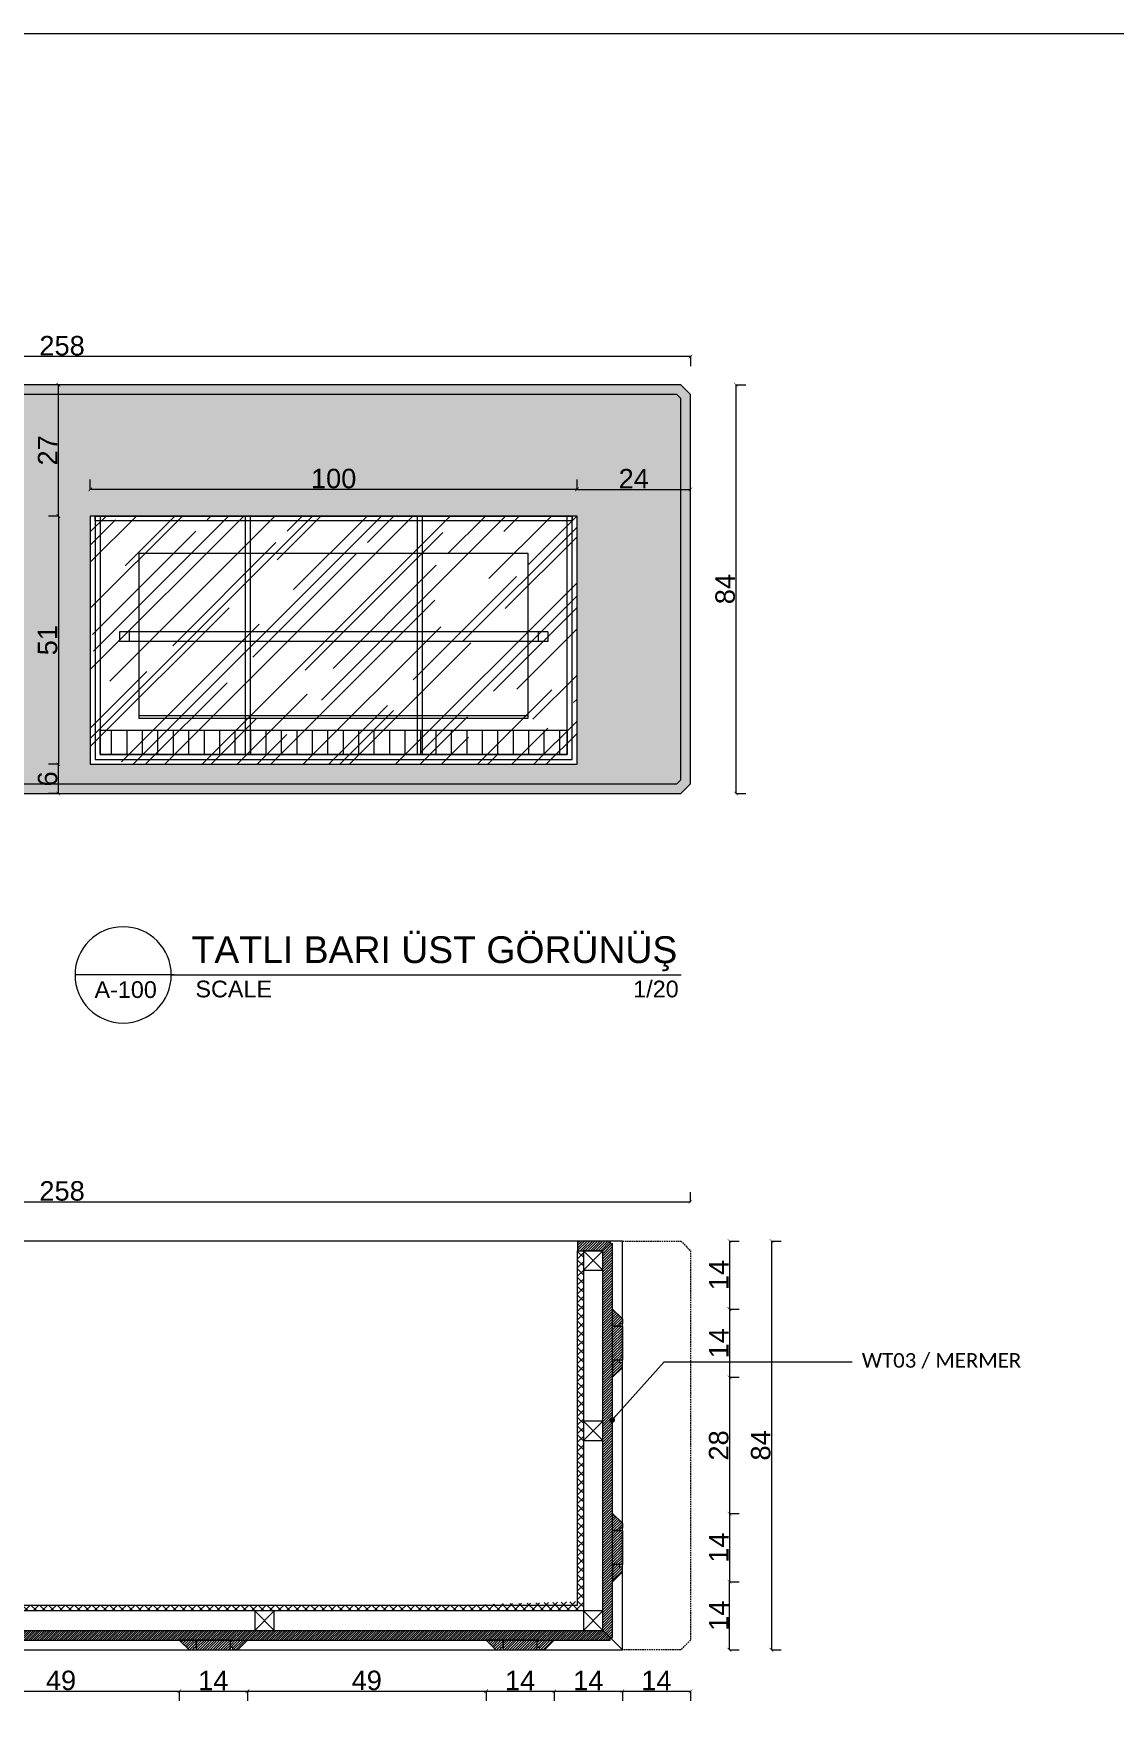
# Model space of a CAD drawing. Header units: millimetres. Extents: x 29001 to 40804, y -8833 to -5892.
# Drawn here: x 40073.8 to 40295.8, y -6258.4 to -5911.9 of the extents above; entities that cross this region are included whole.
import ezdxf
from ezdxf import colors
from ezdxf.entities.mleader import LeaderData, LeaderLine
from ezdxf.enums import TextEntityAlignment as Align
from ezdxf.math import Vec2, Vec3

# ---------------------------------------------------------------- set-up
doc = ezdxf.new("R2010")
doc.units = ezdxf.units.MM
doc.linetypes.add('HIDDEN', pattern=[9.525, 6.35, -3.175])
doc.layers.get('0').update_dxf_attribs({"lineweight": 0})
doc.layers.get('Defpoints').update_dxf_attribs({"lineweight": 0})
for name, color, linetype, lineweight in [('Auto-Gor_3', 8, 'Continuous', 0), ('Auto-Mermer', 190, 'Continuous', 0), ('Auto-Metal', 71, 'Continuous', 0), ('Auto-Tarama', 251, 'Continuous', 0), ('xxx_Auto_Kaplama_Ahşap', 34, 'Continuous', 0), ('xxx_Auto_Kaplama_Ahşap Tarama', 16, 'Continuous', 0), ('xxx_Auto_Kaplama_Aluminyum', 133, 'Continuous', 0), ('xxx_Auto_Kaplama_Cam', 190, 'Continuous', 0), ('xxx_Auto_Kaplama_Cam Tarama', 192, 'Continuous', 0), ('xxx_Auto_Kaplama_Mermer', 23, 'Continuous', 0), ('xxx_Auto_Kaplama_Mermer Tarama', 45, 'Continuous', 0), ('xxx_Auto_Kaplama_Mermer Tarama @ 1', 45, 'Continuous', 0), ('xxx_Auto_Olcu_Ic', 33, 'Continuous', 0), ('xxx_Auto_Tefris_Silik', 252, 'Continuous', 0), ('xxx_Auto_Yardimci_Isaret Genel', 51, 'Continuous', 0), ('xxx_Auto_Yardimci_Metraj', 81, 'Continuous', 0), ('xxx_Auto_Yardimci_Yazi', 7, 'Continuous', 0)]:
    doc.layers.add(name, color=color, linetype=linetype, lineweight=lineweight)
doc.styles.add('Arial', font='arial.ttf')
doc.styles.add('AUTOBAN', font='')
doc.styles.add('narrow', font='ARIALN.TTF', dxfattribs={"height": 4})
doc.styles.get("Standard").update_dxf_attribs({"font": 'arial.ttf'})
doc.styles.get('AUTOBAN').set_extended_font_data('Helvetica Normal Tr')
doc.dimstyles.new('AUTO_DIM_1-20', dxfattribs={"dimtxt": 4, "dimasz": 0.75, "dimexe": 2, "dimexo": 10, "dimgap": 0.2, "dimtad": 1, "dimdec": 0, "dimrnd": 0.5, "dimdsep": 46, "dimtxsty": 'AUTOBAN', "dimblk": 'ARCHTICK', "dimcen": 2, "dimclrd": 256, "dimclre": 256, "dimclrt": 256, "dimadec": 0, "dimazin": 0, "dimtfac": 1, "dimtdec": 0, "dimtix": 1, "dimtofl": 0, "dimtmove": 1, "dimatfit": 3, "dimfxl": 1, "dimtolj": 1, "dimtzin": 0, "dimlwd": -1, "dimlwe": -1, "dimarcsym": 0})
pattern_1 = [(45, (-31139.9717, -32319.23836), (-0.265165043, 0.265165043), [])]
pattern_2 = [(45, (-71482.30496, -26330.50476), (-0.265165043, 0.265165043), [])]

# ---------------------------------------------------------------- blocks, each defined once
blk = doc.blocks.new('a2-20 antet')
at = {"layer": 'xxx_Auto_Yardimci_Metraj', "color": 1}
blk.add_lwpolyline([(-85069.27, -13212.01), (-86257.27, -13212.01), (-86257.27, -14052.09), (-85069.27, -14052.09)], close=True, dxfattribs=at)
at = {"layer": 'xxx_Auto_Yardimci_Yazi', "linetype": 'ByBlock', "style": 'Arial'}
for tag, p in [('PROJEADI', (-85173.91, -13280.49)), ('REVNO1', (-85169.44, -13804.54)), ('REV-T1', (-85099.41, -13804.54)), ('REVNO2', (-85169.44, -13813.1)), ('REV-T2', (-85099.41, -13813.1)), ('REVNO3', (-85169.44, -13821.65)), ('REV-T3', (-85099.41, -13821.65)), ('REVNO4', (-85169.44, -13830.21)), ('REV-T4', (-85099.41, -13830.21)), ('ÇİZİMADI', (-85173.63, -13851.47)), ('SIZE', (-85086.21, -13861.81)), ('ÖLÇEK', (-85132.48, -13869.95)), ('ÇİZEN', (-85132.49, -13878.42)), ('KONTROL', (-85132.17, -13886.98)), ('TARİH', (-85132.17, -13895.53)), ('PROJENO', (-85132.17, -13904.09)), ('PRJNO', (-85140.88, -13918.85)), ('DC', (-85114.62, -13918.85)), ('SSN', (-85096.92, -13918.85))]:
    blk.add_attdef(tag, p, '', height=3.93, dxfattribs=at)
blk = doc.blocks.new('_ArchTick')
at = {"color": 0, "linetype": 'ByBlock', "const_width": 0.15}
blk.add_lwpolyline([(-0.5, -0.5), (0.5, 0.5)], dxfattribs=at)
blk = doc.blocks.new('*D322')
at = {"layer": 'Defpoints', "color": 0, "transparency": 16777216}
for p in [(40085.42, -6005.52), (40085.42, -6011.01, 0), (40185.42, -6011.01, 0)]:
    blk.add_point(p, dxfattribs=at)
at = {"layer": 'xxx_Auto_Olcu_Ic', "transparency": 16777216}
for p, q in [((40085.42, -6005.52), (40085.42, -6003.52)), ((40185.42, -6005.52), (40085.42, -6005.52)), ((40185.42, -6005.52), (40185.42, -6003.52))]:
    blk.add_line(p, q, dxfattribs=at)
at = {"layer": 'xxx_Auto_Olcu_Ic', "transparency": 16777216, "xscale": 0.75, "yscale": 0.75, "zscale": 0.75, "rotation": 180}
blk.add_blockref('_ArchTick', (40085.42, -6005.52), dxfattribs=at)
at = {"layer": 'xxx_Auto_Olcu_Ic', "transparency": 16777216, "xscale": 0.75, "yscale": 0.75, "zscale": 0.75}
blk.add_blockref('_ArchTick', (40185.42, -6005.52), dxfattribs=at)
at = {"layer": 'xxx_Auto_Olcu_Ic', "transparency": 16777216, "insert": (40135.42, -6003.32), "char_height": 4, "attachment_point": 5, "style": 'AUTOBAN'}
blk.add_mtext('\\A1;100', dxfattribs=at)
blk = doc.blocks.new('*D323')
at = {"layer": 'Defpoints', "color": 0, "transparency": 16777216}
for p in [(40085.42, -6011.01, 0), (40078.86, -6062.01), (40085.42, -6062.01, 0)]:
    blk.add_point(p, dxfattribs=at)
at = {"layer": 'xxx_Auto_Olcu_Ic', "transparency": 16777216}
for p, q in [((40078.86, -6011.01), (40076.86, -6011.01)), ((40078.86, -6011.01), (40078.86, -6062.01)), ((40078.86, -6062.01), (40076.86, -6062.01))]:
    blk.add_line(p, q, dxfattribs=at)
at = {"layer": 'xxx_Auto_Olcu_Ic', "transparency": 16777216, "xscale": 0.75, "yscale": 0.75, "zscale": 0.75}
for p, rotation in [((40078.86, -6011.01), 90), ((40078.86, -6062.01), 270)]:
    blk.add_blockref('_ArchTick', p, dxfattribs=dict(at, rotation=rotation))
at = {"layer": 'xxx_Auto_Olcu_Ic', "transparency": 16777216, "insert": (40076.66, -6036.51), "char_height": 4, "attachment_point": 5, "rotation": 90, "style": 'AUTOBAN'}
blk.add_mtext('\\A1;51', dxfattribs=at)
blk = doc.blocks.new('*D324')
at = {"layer": 'Defpoints', "color": 0, "transparency": 16777216}
for p in [(40185.42, -6005.52), (40208.74, -6005.52, 0), (40208.74, -6005.52)]:
    blk.add_point(p, dxfattribs=at)
at = {"layer": 'xxx_Auto_Olcu_Ic', "transparency": 16777216}
for p, q in [((40185.42, -6005.52), (40185.42, -6003.52)), ((40185.42, -6005.52), (40208.74, -6005.52)), ((40208.74, -6005.52), (40208.74, -6003.52))]:
    blk.add_line(p, q, dxfattribs=at)
at = {"layer": 'xxx_Auto_Olcu_Ic', "transparency": 16777216, "xscale": 0.75, "yscale": 0.75, "zscale": 0.75, "rotation": 180}
blk.add_blockref('_ArchTick', (40185.42, -6005.52), dxfattribs=at)
at = {"layer": 'xxx_Auto_Olcu_Ic', "transparency": 16777216, "xscale": 0.75, "yscale": 0.75, "zscale": 0.75}
blk.add_blockref('_ArchTick', (40208.74, -6005.52), dxfattribs=at)
at = {"layer": 'xxx_Auto_Olcu_Ic', "transparency": 16777216, "insert": (40197.08, -6003.32), "char_height": 4, "attachment_point": 5, "style": 'AUTOBAN'}
blk.add_mtext('\\A1;24', dxfattribs=at)
blk = doc.blocks.new('*D325')
at = {"layer": 'Defpoints', "color": 0, "transparency": 16777216}
for p in [(40207.24, -5984.01, 0), (40207.24, -6068.01, 0), (40218.08, -6068.01)]:
    blk.add_point(p, dxfattribs=at)
at = {"layer": 'xxx_Auto_Olcu_Ic', "transparency": 16777216}
for p, q in [((40218.08, -5984.01), (40220.08, -5984.01)), ((40218.08, -5984.01), (40218.08, -6068.01)), ((40218.08, -6068.01), (40220.08, -6068.01))]:
    blk.add_line(p, q, dxfattribs=at)
at = {"layer": 'xxx_Auto_Olcu_Ic', "transparency": 16777216, "xscale": 0.75, "yscale": 0.75, "zscale": 0.75}
for p, rotation in [((40218.08, -5984.01), 90), ((40218.08, -6068.01), 270)]:
    blk.add_blockref('_ArchTick', p, dxfattribs=dict(at, rotation=rotation))
at = {"layer": 'xxx_Auto_Olcu_Ic', "transparency": 16777216, "insert": (40215.88, -6026.01), "char_height": 4, "attachment_point": 5, "rotation": 90, "style": 'AUTOBAN'}
blk.add_mtext('\\A1;84', dxfattribs=at)
blk = doc.blocks.new('*D326')
at = {"layer": 'Defpoints', "color": 0, "transparency": 16777216}
for p in [(39950.5, -5978.22), (40208.74, -5978.08, 0), (39950.5, -5990.7, 0)]:
    blk.add_point(p, dxfattribs=at)
at = {"layer": 'xxx_Auto_Olcu_Ic', "transparency": 16777216}
for p, q in [((39950.5, -5978.22), (39950.5, -5976.22)), ((40208.74, -5978.22), (39950.5, -5978.22)), ((40208.74, -5978.22), (40208.74, -5980.22))]:
    blk.add_line(p, q, dxfattribs=at)
at = {"layer": 'xxx_Auto_Olcu_Ic', "transparency": 16777216, "xscale": 0.75, "yscale": 0.75, "zscale": 0.75, "rotation": 180}
blk.add_blockref('_ArchTick', (39950.5, -5978.22), dxfattribs=at)
at = {"layer": 'xxx_Auto_Olcu_Ic', "transparency": 16777216, "xscale": 0.75, "yscale": 0.75, "zscale": 0.75}
blk.add_blockref('_ArchTick', (40208.74, -5978.22), dxfattribs=at)
at = {"layer": 'xxx_Auto_Olcu_Ic', "transparency": 16777216, "insert": (40079.62, -5976.02), "char_height": 4, "attachment_point": 5, "style": 'AUTOBAN'}
blk.add_mtext('\\A1;258', dxfattribs=at)
blk = doc.blocks.new('*D327')
at = {"layer": 'Defpoints', "color": 0, "transparency": 16777216}
for p in [(40078.86, -6062.01), (40087.18, -6062.01, 0), (40087.18, -6068.01, 0)]:
    blk.add_point(p, dxfattribs=at)
at = {"layer": 'xxx_Auto_Olcu_Ic', "transparency": 16777216}
for p, q in [((40078.86, -6062.01), (40076.86, -6062.01)), ((40078.86, -6068.01), (40078.86, -6062.01)), ((40078.86, -6068.01), (40076.86, -6068.01))]:
    blk.add_line(p, q, dxfattribs=at)
at = {"layer": 'xxx_Auto_Olcu_Ic', "transparency": 16777216, "xscale": 0.75, "yscale": 0.75, "zscale": 0.75}
for p, rotation in [((40078.86, -6062.01), 90), ((40078.86, -6068.01), 270)]:
    blk.add_blockref('_ArchTick', p, dxfattribs=dict(at, rotation=rotation))
at = {"layer": 'xxx_Auto_Olcu_Ic', "transparency": 16777216, "insert": (40076.66, -6065.01), "char_height": 4, "attachment_point": 5, "rotation": 90, "style": 'AUTOBAN'}
blk.add_mtext('\\A1;6', dxfattribs=at)
blk = doc.blocks.new('*D328')
at = {"layer": 'Defpoints', "color": 0, "transparency": 16777216}
for p in [(40078.86, -5984.01), (40087.18, -5984.01, 0), (40087.18, -6011.01, 0)]:
    blk.add_point(p, dxfattribs=at)
at = {"layer": 'xxx_Auto_Olcu_Ic', "transparency": 16777216}
for p, q in [((40078.86, -5984.01), (40076.86, -5984.01)), ((40078.86, -6011.01), (40078.86, -5984.01)), ((40078.86, -6011.01), (40076.86, -6011.01))]:
    blk.add_line(p, q, dxfattribs=at)
at = {"layer": 'xxx_Auto_Olcu_Ic', "transparency": 16777216, "xscale": 0.75, "yscale": 0.75, "zscale": 0.75}
for p, rotation in [((40078.86, -5984.01), 90), ((40078.86, -6011.01), 270)]:
    blk.add_blockref('_ArchTick', p, dxfattribs=dict(at, rotation=rotation))
at = {"layer": 'xxx_Auto_Olcu_Ic', "transparency": 16777216, "insert": (40076.66, -5997.51), "char_height": 4, "attachment_point": 5, "rotation": 90, "style": 'AUTOBAN'}
blk.add_mtext('\\A1;27', dxfattribs=at)
blk = doc.blocks.new('TITLE')
for p, q in [((7.65, 0), (-7.2, 0)), ((7.2, 0), (83.43, 0))]:
    blk.add_line(p, q)
for start, end in [(0, 180), (180, 0)]:
    blk.add_arc((0, 0), 7.2, start, end)
blk.add_text('SCALE', height=2.5).set_placement((10.81, -3.35))
blk.add_attdef('%%UTITLE', (10.23, 1.78), '', height=4)
blk.add_attdef('SHEET', text='', height=2.5).set_placement((3.8, 2.58), align=Align.MIDDLE_CENTER)
blk.add_attdef('R-XXX', text='', height=2.5).set_placement((0.38, -3.45), align=Align.CENTER)
blk.add_attdef('SCALE', text='', height=2.5).set_placement((83.07, -3.35), align=Align.RIGHT)
blk = doc.blocks.new('5x5')
at = {"layer": 'xxx_Auto_Kaplama_Aluminyum'}
for p, q in [((5, 5), (0, 0)), ((5, 0), (0, 5))]:
    blk.add_line(p, q, dxfattribs=at)
blk.add_lwpolyline([(5, 0), (0, 0), (0, 5), (5, 5)], close=True, dxfattribs=at)
blk = doc.blocks.new('MERMER')
at = {"layer": 'xxx_Auto_Kaplama_Mermer Tarama'}
h = blk.add_hatch(dxfattribs=at)
h.set_pattern_fill('ANSI31', color=256, scale=3)
h.set_pattern_definition(pattern_2)
h.paths.add_polyline_path([(2, -3.5), (1.5, -3.5), (1.5, -3), (2, -3), (2, -2), (0, 0), (0, -10.5), (2, -10.5)])
h = blk.add_hatch(dxfattribs=at)
h.set_pattern_fill('ANSI31', color=256, scale=3)
h.set_pattern_definition(pattern_2)
h.paths.add_polyline_path([(2, -3.5), (0, -5.5), (0, -10.5), (2, -10.5)])
h = blk.add_hatch(dxfattribs=at)
h.set_pattern_fill('ANSI31', color=256, scale=3)
h.set_pattern_definition(pattern_2)
h.paths.add_polyline_path([(2, -11), (1.5, -11), (1.5, -10.5), (0, -10.5), (0, -14), (2, -12)])
at = {"layer": 'Auto-Mermer'}
blk.add_line((0, -5.5, 0), (0, -5.5, 0), dxfattribs=at)
at = {"layer": 'xxx_Auto_Kaplama_Mermer'}
for points in [[(1.5, -3.5), (0, -3.5), (0, 0), (2, -2), (2, -3), (1.5, -3)], [(0, -3.5), (2, -3.5), (2, -10.5), (0, -10.5)], [(1.5, -10.5), (0, -10.5), (0, -14), (2, -12), (2, -11), (1.5, -11)]]:
    blk.add_lwpolyline(points, close=True, dxfattribs=at)
blk = doc.blocks.new('*D329')
at = {"layer": 'Defpoints', "color": 0, "transparency": 16777216}
for p in [(40208.74, -6151.9), (39950.5, -6182.06, 0), (40208.74, -6182.06, 0)]:
    blk.add_point(p, dxfattribs=at)
at = {"layer": 'xxx_Auto_Olcu_Ic', "transparency": 16777216}
for p, q in [((39950.5, -6151.9), (39950.5, -6149.9)), ((40208.74, -6151.9), (40208.74, -6149.9)), ((39950.5, -6151.9), (40208.74, -6151.9))]:
    blk.add_line(p, q, dxfattribs=at)
at = {"layer": 'xxx_Auto_Olcu_Ic', "transparency": 16777216, "xscale": 0.75, "yscale": 0.75, "zscale": 0.75, "rotation": 180}
blk.add_blockref('_ArchTick', (39950.5, -6151.9), dxfattribs=at)
at = {"layer": 'xxx_Auto_Olcu_Ic', "transparency": 16777216, "xscale": 0.75, "yscale": 0.75, "zscale": 0.75}
blk.add_blockref('_ArchTick', (40208.74, -6151.9), dxfattribs=at)
at = {"layer": 'xxx_Auto_Olcu_Ic', "transparency": 16777216, "insert": (40079.62, -6149.7), "char_height": 4, "attachment_point": 5, "style": 'AUTOBAN'}
blk.add_mtext('\\A1;258', dxfattribs=at)
blk = doc.blocks.new('*D340')
at = {"layer": 'Defpoints', "color": 0, "transparency": 16777216}
for p in [(40055.1, -6241.97), (40103.7, -6241.97), (40103.7, -6252.48)]:
    blk.add_point(p, dxfattribs=at)
at = {"layer": 'xxx_Auto_Olcu_Ic', "transparency": 16777216}
for p, q in [((40055.1, -6252.48), (40055.1, -6254.48)), ((40055.1, -6252.48), (40103.7, -6252.48)), ((40103.7, -6252.48), (40103.7, -6254.48))]:
    blk.add_line(p, q, dxfattribs=at)
at = {"layer": 'xxx_Auto_Olcu_Ic', "transparency": 16777216, "xscale": 0.75, "yscale": 0.75, "zscale": 0.75, "rotation": 180}
blk.add_blockref('_ArchTick', (40055.1, -6252.48), dxfattribs=at)
at = {"layer": 'xxx_Auto_Olcu_Ic', "transparency": 16777216, "xscale": 0.75, "yscale": 0.75, "zscale": 0.75}
blk.add_blockref('_ArchTick', (40103.7, -6252.48), dxfattribs=at)
at = {"layer": 'xxx_Auto_Olcu_Ic', "transparency": 16777216, "insert": (40079.4, -6250.28), "char_height": 4, "attachment_point": 5, "style": 'AUTOBAN'}
blk.add_mtext('\\A1;49', dxfattribs=at)
blk = doc.blocks.new('*D341')
at = {"layer": 'Defpoints', "color": 0, "transparency": 16777216}
for p in [(40103.7, -6237.97), (40117.7, -6239.97), (40117.7, -6252.48)]:
    blk.add_point(p, dxfattribs=at)
at = {"layer": 'xxx_Auto_Olcu_Ic', "transparency": 16777216}
for p, q in [((40103.7, -6252.48), (40103.7, -6254.48)), ((40103.7, -6252.48), (40117.7, -6252.48)), ((40117.7, -6252.48), (40117.7, -6254.48))]:
    blk.add_line(p, q, dxfattribs=at)
at = {"layer": 'xxx_Auto_Olcu_Ic', "transparency": 16777216, "xscale": 0.75, "yscale": 0.75, "zscale": 0.75, "rotation": 180}
blk.add_blockref('_ArchTick', (40103.7, -6252.48), dxfattribs=at)
at = {"layer": 'xxx_Auto_Olcu_Ic', "transparency": 16777216, "xscale": 0.75, "yscale": 0.75, "zscale": 0.75}
blk.add_blockref('_ArchTick', (40117.7, -6252.48), dxfattribs=at)
at = {"layer": 'xxx_Auto_Olcu_Ic', "transparency": 16777216, "insert": (40110.7, -6250.28), "char_height": 4, "attachment_point": 5, "style": 'AUTOBAN'}
blk.add_mtext('\\A1;14', dxfattribs=at)
blk = doc.blocks.new('*D342')
at = {"layer": 'Defpoints', "color": 0, "transparency": 16777216}
for p in [(40166.74, -6239.97), (40117.7, -6241.97), (40166.74, -6252.48)]:
    blk.add_point(p, dxfattribs=at)
at = {"layer": 'xxx_Auto_Olcu_Ic', "transparency": 16777216}
for p, q in [((40117.7, -6252.48), (40117.7, -6254.48)), ((40117.7, -6252.48), (40166.74, -6252.48)), ((40166.74, -6252.48), (40166.74, -6254.48))]:
    blk.add_line(p, q, dxfattribs=at)
at = {"layer": 'xxx_Auto_Olcu_Ic', "transparency": 16777216, "xscale": 0.75, "yscale": 0.75, "zscale": 0.75, "rotation": 180}
blk.add_blockref('_ArchTick', (40117.7, -6252.48), dxfattribs=at)
at = {"layer": 'xxx_Auto_Olcu_Ic', "transparency": 16777216, "xscale": 0.75, "yscale": 0.75, "zscale": 0.75}
blk.add_blockref('_ArchTick', (40166.74, -6252.48), dxfattribs=at)
at = {"layer": 'xxx_Auto_Olcu_Ic', "transparency": 16777216, "insert": (40142.22, -6250.28), "char_height": 4, "attachment_point": 5, "style": 'AUTOBAN'}
blk.add_mtext('\\A1;49', dxfattribs=at)
blk = doc.blocks.new('*D343')
at = {"layer": 'Defpoints', "color": 0, "transparency": 16777216}
for p in [(40166.74, -6237.97), (40180.74, -6239.97), (40180.74, -6252.48)]:
    blk.add_point(p, dxfattribs=at)
at = {"layer": 'xxx_Auto_Olcu_Ic', "transparency": 16777216}
for p, q in [((40166.74, -6252.48), (40166.74, -6254.48)), ((40166.74, -6252.48), (40180.74, -6252.48)), ((40180.74, -6252.48), (40180.74, -6254.48))]:
    blk.add_line(p, q, dxfattribs=at)
at = {"layer": 'xxx_Auto_Olcu_Ic', "transparency": 16777216, "xscale": 0.75, "yscale": 0.75, "zscale": 0.75, "rotation": 180}
blk.add_blockref('_ArchTick', (40166.74, -6252.48), dxfattribs=at)
at = {"layer": 'xxx_Auto_Olcu_Ic', "transparency": 16777216, "xscale": 0.75, "yscale": 0.75, "zscale": 0.75}
blk.add_blockref('_ArchTick', (40180.74, -6252.48), dxfattribs=at)
at = {"layer": 'xxx_Auto_Olcu_Ic', "transparency": 16777216, "insert": (40173.74, -6250.28), "char_height": 4, "attachment_point": 5, "style": 'AUTOBAN'}
blk.add_mtext('\\A1;14', dxfattribs=at)
blk = doc.blocks.new('*D344')
at = {"layer": 'Defpoints', "color": 0, "transparency": 16777216}
for p in [(40180.74, -6239.97), (40194.74, -6239.97, 0), (40194.74, -6252.48)]:
    blk.add_point(p, dxfattribs=at)
at = {"layer": 'xxx_Auto_Olcu_Ic', "transparency": 16777216}
for p, q in [((40180.74, -6252.48), (40180.74, -6254.48)), ((40180.74, -6252.48), (40194.74, -6252.48)), ((40194.74, -6252.48), (40194.74, -6254.48))]:
    blk.add_line(p, q, dxfattribs=at)
at = {"layer": 'xxx_Auto_Olcu_Ic', "transparency": 16777216, "xscale": 0.75, "yscale": 0.75, "zscale": 0.75, "rotation": 180}
blk.add_blockref('_ArchTick', (40180.74, -6252.48), dxfattribs=at)
at = {"layer": 'xxx_Auto_Olcu_Ic', "transparency": 16777216, "xscale": 0.75, "yscale": 0.75, "zscale": 0.75}
blk.add_blockref('_ArchTick', (40194.74, -6252.48), dxfattribs=at)
at = {"layer": 'xxx_Auto_Olcu_Ic', "transparency": 16777216, "insert": (40187.74, -6250.28), "char_height": 4, "attachment_point": 5, "style": 'AUTOBAN'}
blk.add_mtext('\\A1;14', dxfattribs=at)
blk = doc.blocks.new('*D345')
at = {"layer": 'Defpoints', "color": 0, "transparency": 16777216}
for p in [(40194.74, -6243.97, 0), (40208.74, -6241.97, 0), (40208.74, -6252.48)]:
    blk.add_point(p, dxfattribs=at)
at = {"layer": 'xxx_Auto_Olcu_Ic', "transparency": 16777216}
for p, q in [((40194.74, -6252.48), (40194.74, -6254.48)), ((40194.74, -6252.48), (40208.74, -6252.48)), ((40208.74, -6252.48), (40208.74, -6254.48))]:
    blk.add_line(p, q, dxfattribs=at)
at = {"layer": 'xxx_Auto_Olcu_Ic', "transparency": 16777216, "xscale": 0.75, "yscale": 0.75, "zscale": 0.75, "rotation": 180}
blk.add_blockref('_ArchTick', (40194.74, -6252.48), dxfattribs=at)
at = {"layer": 'xxx_Auto_Olcu_Ic', "transparency": 16777216, "xscale": 0.75, "yscale": 0.75, "zscale": 0.75}
blk.add_blockref('_ArchTick', (40208.74, -6252.48), dxfattribs=at)
at = {"layer": 'xxx_Auto_Olcu_Ic', "transparency": 16777216, "insert": (40201.74, -6250.28), "char_height": 4, "attachment_point": 5, "style": 'AUTOBAN'}
blk.add_mtext('\\A1;14', dxfattribs=at)
blk = doc.blocks.new('*D346')
at = {"layer": 'Defpoints', "color": 0, "transparency": 16777216}
for p in [(40202.21, -6159.97, 0), (40192.74, -6173.97), (40216.75, -6173.97)]:
    blk.add_point(p, dxfattribs=at)
at = {"layer": 'xxx_Auto_Olcu_Ic', "transparency": 16777216}
for p, q in [((40216.75, -6159.97), (40218.75, -6159.97)), ((40216.75, -6159.97), (40216.75, -6173.97)), ((40216.75, -6173.97), (40218.75, -6173.97))]:
    blk.add_line(p, q, dxfattribs=at)
at = {"layer": 'xxx_Auto_Olcu_Ic', "transparency": 16777216, "xscale": 0.75, "yscale": 0.75, "zscale": 0.75}
for p, rotation in [((40216.75, -6159.97), 90), ((40216.75, -6173.97), 270)]:
    blk.add_blockref('_ArchTick', p, dxfattribs=dict(at, rotation=rotation))
at = {"layer": 'xxx_Auto_Olcu_Ic', "transparency": 16777216, "insert": (40214.55, -6166.97), "char_height": 4, "attachment_point": 5, "rotation": 90, "style": 'AUTOBAN'}
blk.add_mtext('\\A1;14', dxfattribs=at)
blk = doc.blocks.new('*D347')
at = {"layer": 'Defpoints', "color": 0, "transparency": 16777216}
for p in [(40192.74, -6173.97), (40192.74, -6187.97), (40216.75, -6187.97)]:
    blk.add_point(p, dxfattribs=at)
at = {"layer": 'xxx_Auto_Olcu_Ic', "transparency": 16777216}
for p, q in [((40216.75, -6173.97), (40218.75, -6173.97)), ((40216.75, -6173.97), (40216.75, -6187.97)), ((40216.75, -6187.97), (40218.75, -6187.97))]:
    blk.add_line(p, q, dxfattribs=at)
at = {"layer": 'xxx_Auto_Olcu_Ic', "transparency": 16777216, "xscale": 0.75, "yscale": 0.75, "zscale": 0.75}
for p, rotation in [((40216.75, -6173.97), 90), ((40216.75, -6187.97), 270)]:
    blk.add_blockref('_ArchTick', p, dxfattribs=dict(at, rotation=rotation))
at = {"layer": 'xxx_Auto_Olcu_Ic', "transparency": 16777216, "insert": (40214.55, -6180.97), "char_height": 4, "attachment_point": 5, "rotation": 90, "style": 'AUTOBAN'}
blk.add_mtext('\\A1;14', dxfattribs=at)
blk = doc.blocks.new('*D348')
at = {"layer": 'Defpoints', "color": 0, "transparency": 16777216}
for p in [(40192.74, -6187.97), (40192.74, -6215.97, 0), (40216.75, -6215.97)]:
    blk.add_point(p, dxfattribs=at)
at = {"layer": 'xxx_Auto_Olcu_Ic', "transparency": 16777216}
for p, q in [((40216.75, -6187.97), (40218.75, -6187.97)), ((40216.75, -6187.97), (40216.75, -6215.97)), ((40216.75, -6215.97), (40218.75, -6215.97))]:
    blk.add_line(p, q, dxfattribs=at)
at = {"layer": 'xxx_Auto_Olcu_Ic', "transparency": 16777216, "xscale": 0.75, "yscale": 0.75, "zscale": 0.75}
for p, rotation in [((40216.75, -6187.97), 90), ((40216.75, -6215.97), 270)]:
    blk.add_blockref('_ArchTick', p, dxfattribs=dict(at, rotation=rotation))
at = {"layer": 'xxx_Auto_Olcu_Ic', "transparency": 16777216, "insert": (40214.55, -6201.97), "char_height": 4, "attachment_point": 5, "rotation": 90, "style": 'AUTOBAN'}
blk.add_mtext('\\A1;28', dxfattribs=at)
blk = doc.blocks.new('*D349')
at = {"layer": 'Defpoints', "color": 0, "transparency": 16777216}
for p in [(40192.74, -6215.97, 0), (40192.74, -6229.97, 0), (40216.75, -6229.97)]:
    blk.add_point(p, dxfattribs=at)
at = {"layer": 'xxx_Auto_Olcu_Ic', "transparency": 16777216}
for p, q in [((40216.75, -6215.97), (40218.75, -6215.97)), ((40216.75, -6215.97), (40216.75, -6229.97)), ((40216.75, -6229.97), (40218.75, -6229.97))]:
    blk.add_line(p, q, dxfattribs=at)
at = {"layer": 'xxx_Auto_Olcu_Ic', "transparency": 16777216, "xscale": 0.75, "yscale": 0.75, "zscale": 0.75}
for p, rotation in [((40216.75, -6215.97), 90), ((40216.75, -6229.97), 270)]:
    blk.add_blockref('_ArchTick', p, dxfattribs=dict(at, rotation=rotation))
at = {"layer": 'xxx_Auto_Olcu_Ic', "transparency": 16777216, "insert": (40214.55, -6222.97), "char_height": 4, "attachment_point": 5, "rotation": 90, "style": 'AUTOBAN'}
blk.add_mtext('\\A1;14', dxfattribs=at)
blk = doc.blocks.new('*D350')
at = {"layer": 'Defpoints', "color": 0, "transparency": 16777216}
for p in [(40194.74, -6229.97), (40216.75, -6229.97), (40194.74, -6243.97, 0)]:
    blk.add_point(p, dxfattribs=at)
at = {"layer": 'xxx_Auto_Olcu_Ic', "transparency": 16777216}
for p, q in [((40216.75, -6229.97), (40218.75, -6229.97)), ((40216.75, -6243.97), (40216.75, -6229.97)), ((40216.75, -6243.97), (40218.75, -6243.97))]:
    blk.add_line(p, q, dxfattribs=at)
at = {"layer": 'xxx_Auto_Olcu_Ic', "transparency": 16777216, "xscale": 0.75, "yscale": 0.75, "zscale": 0.75}
for p, rotation in [((40216.75, -6229.97), 90), ((40216.75, -6243.97), 270)]:
    blk.add_blockref('_ArchTick', p, dxfattribs=dict(at, rotation=rotation))
at = {"layer": 'xxx_Auto_Olcu_Ic', "transparency": 16777216, "insert": (40214.55, -6236.97), "char_height": 4, "attachment_point": 5, "rotation": 90, "style": 'AUTOBAN'}
blk.add_mtext('\\A1;14', dxfattribs=at)
blk = doc.blocks.new('*D351')
at = {"layer": 'Defpoints', "color": 0, "transparency": 16777216}
for p in [(40195.41, -6159.97, 0), (40195.41, -6243.97, 0), (40225.38, -6243.97)]:
    blk.add_point(p, dxfattribs=at)
at = {"layer": 'xxx_Auto_Olcu_Ic', "transparency": 16777216}
for p, q in [((40225.38, -6159.97), (40227.38, -6159.97)), ((40225.38, -6159.97), (40225.38, -6243.97)), ((40225.38, -6243.97), (40227.38, -6243.97))]:
    blk.add_line(p, q, dxfattribs=at)
at = {"layer": 'xxx_Auto_Olcu_Ic', "transparency": 16777216, "xscale": 0.75, "yscale": 0.75, "zscale": 0.75}
for p, rotation in [((40225.38, -6159.97), 90), ((40225.38, -6243.97), 270)]:
    blk.add_blockref('_ArchTick', p, dxfattribs=dict(at, rotation=rotation))
at = {"layer": 'xxx_Auto_Olcu_Ic', "transparency": 16777216, "insert": (40223.18, -6201.97), "char_height": 4, "attachment_point": 5, "rotation": 90, "style": 'AUTOBAN'}
blk.add_mtext('\\A1;84', dxfattribs=at)
blk = doc.blocks.new('_Dot')
at = {"color": 0, "linetype": 'ByBlock', "lineweight": -2}
blk.add_line((-0.5, 0), (-1, 0), dxfattribs=at)
at = {"color": 0, "linetype": 'ByBlock', "const_width": 0.5}
blk.add_lwpolyline([(-0.25, 0, 1), (0.25, 0, 1)], format="xyb", close=True, dxfattribs=at)

msp = doc.modelspace()

# ---------------------------------------------------------------- hatches: boundary and pattern name
at = {"layer": 'xxx_Auto_Kaplama_Ahşap Tarama', "linetype": 'Continuous'}
h = msp.add_hatch(dxfattribs=at)
h.set_pattern_fill('ANSI37', color=256, scale=0.4, angle=-90)
h.set_pattern_definition([(315, (41525.2546, -7011.492), (0.8980256, 0.8980256), []), (45, (41525.2546, -7011.492), (-0.8980256, 0.8980256), [])])
h.paths.add_polyline_path([(40068, -6234.77), (39973.7, -6234.77), (39973.7, -6161.97), (39972.5, -6161.97), (39972.5, -6235.97), (40068, -6235.97)])
h.paths.add_polyline_path([(40186.74, -6165.97), (40186.74, -6161.97), (40185.54, -6161.97), (40185.54, -6234.06), (40162.3, -6234.77), (40068, -6234.77), (40068, -6235.97), (40186.74, -6235.97)])
at = {"layer": 'xxx_Auto_Kaplama_Mermer Tarama'}
h = msp.add_hatch(dxfattribs=at)
h.set_pattern_fill('ANSI31', color=256, scale=3)
h.set_pattern_definition(pattern_1)
h.paths.add_polyline_path([(40192.24, -6160.47), (40192.24, -6159.97), (40185.54, -6159.97), (40185.54, -6161.97), (40190.74, -6161.97)])
h = msp.add_hatch(dxfattribs=at)
h.set_pattern_fill('ANSI31', color=256, scale=3)
h.set_pattern_definition(pattern_1)
h.paths.add_polyline_path([(40192.74, -6160.47), (40192.24, -6160.47), (40190.74, -6161.97), (40190.74, -6239.97), (40192.24, -6241.47), (40192.74, -6241.47)])
h = msp.add_hatch(dxfattribs=at)
h.set_pattern_fill('ANSI31', color=256, scale=0.1)
h.set_pattern_definition([(45, (-29816.3507, 4e-12), (-0.224506403, 0.224506403), [])])
h.paths.add_polyline_path([(40190.74, -6239.97), (40192.24, -6241.47), (40192.24, -6241.96), (39967, -6241.97), (39967, -6241.47), (39968.5, -6239.97)])
at = {"layer": 'xxx_Auto_Kaplama_Mermer Tarama @ 1', "true_color": 0xb0a4a0}
h = msp.add_hatch(dxfattribs=at)
h.set_pattern_fill('DOTS', color=253, scale=1.5, angle=450)
h.set_pattern_definition([(90, (89054.314, 20096.7343), (-2.38125, 1.190625), [0, -2.38125])])
h.paths.add_polyline_path([(40208.74, -5986.01), (40208.74, -6066.01), (40206.74, -6068.01), (39940.74, -6068.01), (39938.74, -6066.01), (39938.74, -5986.01), (39940.74, -5984.01), (40206.74, -5984.01)])

# ---------------------------------------------------------------- linework, layer by layer
at = {"layer": 'Auto-Gor_3', "elevation": 0}
msp.add_lwpolyline([(40185.54, -6159.97), (39973.7, -6159.97)], dxfattribs=at)
at = {"layer": 'Auto-Gor_3', "linetype": 'HIDDEN', "ltscale": 0.05, "elevation": 0}
msp.add_lwpolyline([(40194.74, -6159.97), (40206.74, -6159.97), (40208.74, -6161.97), (40208.74, -6241.97), (40206.74, -6243.97), (40194.74, -6243.97)], dxfattribs=at)
at = {"layer": 'xxx_Auto_Kaplama_Ahşap'}
msp.add_polyline3d([(39973.7, -6234.77, 0), (40185.54, -6234.77, 0), (40185.54, -6234.06, 0), (40185.54, -6161.97, 0), (40186.74, -6161.97, 0), (40186.74, -6165.97, 0), (40186.74, -6235.97, 0), (39972.5, -6235.97, 0), (39972.5, -6161.97, 0), (39973.7, -6161.97, 0), (39973.7, -6234.77, 0)], dxfattribs=at)
at = {"layer": 'xxx_Auto_Kaplama_Mermer'}
for p, q in [((40190.74, -6161.97), (40192.24, -6160.47)), ((40190.74, -6239.97), (40192.24, -6241.47))]:
    msp.add_line(p, q, dxfattribs=at)
for points in [[(40192.24, -6159.97), (40185.54, -6159.97), (40185.54, -6161.97), (40190.74, -6161.97)], [(40192.24, -6159.97), (40192.24, -6160.47), (40192.74, -6160.47)], [(40192.74, -6241.47), (40192.74, -6160.47)], [(40192.24, -6241.97), (40192.24, -6241.47), (40192.74, -6241.47)]]:
    msp.add_lwpolyline(points, dxfattribs=at)
at = {"layer": 'xxx_Auto_Kaplama_Mermer', "elevation": 0}
for points in [[(39968.5, -6161.97), (39968.5, -6239.97), (40186.74, -6239.97)], [(40186.74, -6239.97), (40190.74, -6239.97), (40190.74, -6161.97)], [(39967, -6241.97), (40192.24, -6241.97)]]:
    msp.add_lwpolyline(points, dxfattribs=at)
at = {"layer": 'xxx_Auto_Kaplama_Mermer Tarama', "elevation": 0}
for points in [[(39967, -6159.97), (39964.5, -6159.97), (39964.5, -6243.97), (40194.74, -6243.97)], [(40193.74, -6243.97), (40194.74, -6243.97), (40194.74, -6159.97), (40192.24, -6159.97)]]:
    msp.add_lwpolyline(points, dxfattribs=at)
at = {"layer": 'xxx_Auto_Kaplama_Mermer Tarama'}
msp.add_lwpolyline([(40192.24, -6241.47), (40194.74, -6243.97)], dxfattribs=at)

# ---------------------------------------------------------------- block references
for p in [(40192.74, -6173.97), (40192.74, -6215.97, 0)]:
    msp.add_blockref('MERMER', p)
at = {"xscale": -1, "rotation": 90}
for p in [(40103.7, -6241.97), (40166.74, -6241.97)]:
    msp.add_blockref('MERMER', p, dxfattribs=at)
at = {"layer": 'Auto-Metal', "xscale": -0.8, "yscale": 0.8, "zscale": 0.8, "rotation": 270}
for p in [(40186.74, -6165.97), (40186.74, -6200.97, 0), (40119.21, -6239.97), (40186.74, -6239.97)]:
    msp.add_blockref('5x5', p, dxfattribs=at)
at = {"layer": 'xxx_Auto_Yardimci_Isaret Genel'}
ref = msp.add_blockref('TITLE', (40092.17, -6105.3), dxfattribs=dict(at, xscale=1.374028485915915, yscale=1.374028485915915, zscale=1.374028485915915))
ref.add_attrib('R-XXX', 'A-100', dxfattribs={"layer": '0', "height": 3.435, "style": 'AUTOBAN'}).set_placement((40092.69, -6110.03), align=Align.CENTER)
ref.add_attrib('SCALE', '1/20', dxfattribs={"layer": '0', "height": 3.435, "style": 'AUTOBAN'}).set_placement((40206.31, -6109.9), align=Align.RIGHT)
ref.add_attrib('%%UTITLE', 'TATLI BARI ÜST GÖRÜNÜŞ', (40106.22, -6102.85), dxfattribs={"layer": '0', "height": 5.4961, "style": 'AUTOBAN'})

# ---------------------------------------------------------------- dimensions: what is measured, and where the dimension line sits
at = {"layer": 'xxx_Auto_Olcu_Ic'}
for base, p1, p2, picture, middle in [((39950.5, -5978.22), (40208.74, -5978.08, 0), (39950.5, -5990.7, 0), '*D326', (40079.62, -5976.02)), ((40208.74, -6151.9), (39950.5, -6182.06, 0), (40208.74, -6182.06, 0), '*D329', (40079.62, -6149.7)), ((40117.7, -6252.48), (40103.7, -6237.97), (40117.7, -6239.97), '*D341', (40110.7, -6250.28)), ((40166.74, -6252.48), (40117.7, -6241.97), (40166.74, -6239.97), '*D342', (40142.22, -6250.28)), ((40180.74, -6252.48), (40166.74, -6237.97), (40180.74, -6239.97), '*D343', (40173.74, -6250.28)), ((40194.74, -6252.48), (40180.74, -6239.97), (40194.74, -6239.97, 0), '*D344', (40187.74, -6250.28)), ((40103.7, -6252.48), (40055.1, -6241.97), (40103.7, -6241.97), '*D340', (40079.4, -6250.28)), ((40208.74, -6252.48), (40194.74, -6243.97, 0), (40208.74, -6241.97, 0), '*D345', (40201.74, -6250.28))]:
    dim = msp.add_linear_dim(base=base, p1=p1, p2=p2, dimstyle='AUTO_DIM_1-20', override={"dimfxl": 0, "dimfxlon": 1}, dxfattribs=at)
    dim.commit()
    dim.dimension.update_dxf_attribs({"geometry": picture, "text_midpoint": middle})
for base, p1, p2, angle, picture, middle in [((40218.08, -6068.01), (40207.24, -5984.01, 0), (40207.24, -6068.01, 0), 90, '*D325', (40215.88, -6026.01)), ((40208.74, -6005.52, 0), (40185.42, -6005.52, 0), (40208.74, -6005.52, 0), 180, '*D324', (40197.08, -6003.32, 0)), ((40216.75, -6173.97), (40202.21, -6159.97, 0), (40192.74, -6173.97), 90, '*D346', (40214.55, -6166.97)), ((40225.38, -6243.97), (40195.41, -6159.97, 0), (40195.41, -6243.97, 0), 90, '*D351', (40223.18, -6201.97)), ((40216.75, -6187.97), (40192.74, -6173.97), (40192.74, -6187.97), 90, '*D347', (40214.55, -6180.97)), ((40216.75, -6215.97), (40192.74, -6187.97), (40192.74, -6215.97, 0), 90, '*D348', (40214.55, -6201.97)), ((40216.75, -6229.97), (40192.74, -6215.97, 0), (40192.74, -6229.97, 0), 90, '*D349', (40214.55, -6222.97)), ((40216.75, -6229.97), (40194.74, -6243.97, 0), (40194.74, -6229.97), 90, '*D350', (40214.55, -6236.97))]:
    dim = msp.add_linear_dim(base=base, p1=p1, p2=p2, angle=angle, dimstyle='AUTO_DIM_1-20', override={"dimfxl": 0, "dimfxlon": 1}, dxfattribs=at)
    dim.commit()
    dim.dimension.update_dxf_attribs({"geometry": picture, "text_midpoint": middle})

# ---------------------------------------------------------------- leaders
at = {"layer": 'xxx_Auto_Yardimci_Yazi'}
ml = msp.add_multileader_mtext('Standard', dxfattribs=at)
ml.set_content('{\\fCalibri Light|b0|i0|c162|p34;WT03 / MERMER}', color=256, style='narrow')
ml.set_leader_properties(color=256, linetype='ByLayer', lineweight=-1)
ml.set_arrow_properties(name='DOT')
ml.build(insert=Vec2(0, 0))
ml.multileader.update_dxf_attribs({"dogleg_length": 49.61, "arrow_head_size": 1.2})
ctx = ml.context
ctx.base_point, ctx.char_height, ctx.arrow_head_size, ctx.plane_origin = Vec3(40241.95, -6184.81, 2.74), 3, 1.2, Vec3(39849.86, -6059.12, 2.74)
notes = []
notes.append((ctx, [(0, (1, 1, 0), (40203.32, -6184.81, 2.74), (1, 0), 38.63, [(0, [(40192.63, -6196.77, 2.74)], 0, [])])]))
ctx.mtext.insert, ctx.mtext.width, ctx.mtext.defined_height, ctx.mtext.flow_direction = Vec3(40243.95, -6183, 2.74), 186.3768, 39.78, 5
for ctx, leaders in notes:
    for number, flags, end, landing, length, lines in leaders:
        leader = LeaderData()
        leader.index, (leader.has_last_leader_line, leader.has_dogleg_vector, leader.attachment_direction) = number, flags
        leader.last_leader_point, leader.dogleg_vector, leader.dogleg_length = Vec3(end), Vec3(landing), length
        for number, points, colour, breaks in lines:
            line = LeaderLine()
            line.index, line.vertices, line.color, line.breaks = number, Vec3.list(points), colors.encode_raw_color(colour), breaks
            leader.lines.append(line)
        ctx.leaders.append(leader)

# ---------------------------------------------------------------- next in the draw order: wipeouts: each hides what was drawn before it
msp.add_wipeout([(40185.42, -6011.01), (40185.42, -6062.01), (40085.42, -6062.01), (40085.42, -6011.01)]).translate(0, 0, 0).dxf.layer = 'xxx_Auto_Kaplama_Cam'

# ---------------------------------------------------------------- next in the draw order: hatches: boundary and pattern name
at = {"layer": 'xxx_Auto_Kaplama_Cam Tarama'}
h = msp.add_hatch(dxfattribs=at)
h.set_pattern_fill('AR-RROOF', color=256, scale=10, angle=45)
h.set_pattern_definition([(45, (40178.834, -6062.273), (8.4853, 22.6274), [150, -20, 50, -10]), (45, (40184.703, -6049.333), (-16.4756, 2.3335), [30, -3.3, 60, -7.5]), (45, (40176.359, -6052.7273), (32.03194, 41.50717), [80, -14, 40, -10])])
h.paths.add_polyline_path([(40185.42, -6011.01), (40085.42, -6011.01), (40085.42, -6062.01), (40185.42, -6062.01)])
at = {"layer": 'xxx_Auto_Tefris_Silik'}
h = msp.add_hatch(dxfattribs=at)
h.set_pattern_fill('LINE', color=256, angle=90, style=0)
h.set_pattern_definition([(90, (50853.0477, 50091.0015), (-3.175, 1e-15), [])])
h.paths.add_polyline_path([(40183.42, -6060.01), (40087.42, -6060.01), (40087.42, -6055.01), (40183.42, -6055.01)])

# ---------------------------------------------------------------- next in the draw order: linework, layer by layer
at = {"layer": 'Auto-Gor_3'}
for p, q in [((40091.42, -6034.76, 0), (40091.42, -6036.76, 0)), ((40093.42, -6034.76, 0), (40093.42, -6036.76, 0)), ((40177.42, -6034.76, 0), (40177.42, -6036.76, 0)), ((40179.42, -6034.76, 0), (40179.42, -6036.76, 0))]:
    msp.add_line(p, q, dxfattribs=at)
at = {"layer": 'Auto-Tarama'}
for p, q in [((40117.26, -6011.01, 0), (40117.26, -6060.01, 0)), ((40118.26, -6011.01, 0), (40118.26, -6060.01, 0)), ((40152.59, -6011.01, 0), (40152.59, -6060.01, 0)), ((40153.59, -6011.01, 0), (40153.59, -6060.01, 0))]:
    msp.add_line(p, q, dxfattribs=at)
at = {"layer": 'Auto-Tarama', "elevation": 0}
msp.add_lwpolyline([(40087.42, -6011.01), (40087.42, -6060.01), (40183.42, -6060.01), (40183.42, -6011.01)], dxfattribs=at)
at = {"layer": 'xxx_Auto_Kaplama_Cam', "elevation": 0}
for points in [[(40185.42, -6011.01), (40085.42, -6011.01), (40085.42, -6062.01), (40185.42, -6062.01)], [(40086.42, -6011.01), (40184.42, -6011.01), (40184.42, -6012.01), (40086.42, -6012.01)]]:
    msp.add_lwpolyline(points, close=True, dxfattribs=at)
msp.add_lwpolyline([(40086.42, -6011.01), (40086.42, -6061.01), (40184.42, -6061.01), (40184.42, -6011.01)], dxfattribs=at)
at = {"layer": 'xxx_Auto_Kaplama_Cam'}
msp.add_arc((40149.09, -6011.01, 0), 35.33, 358.3782, 0, dxfattribs=at)
at = {"layer": 'xxx_Auto_Kaplama_Mermer'}
for p, q in [((40179.42, -6034.76, 0), (40091.42, -6034.76, 0)), ((40179.42, -6036.76, 0), (40091.42, -6036.76, 0)), ((40175.42, -6052.03, 0), (40095.42, -6052.03, 0))]:
    msp.add_line(p, q, dxfattribs=at)
at = {"layer": 'xxx_Auto_Kaplama_Mermer', "elevation": 0}
for points in [[(39952.74, -5984.01), (39940.74, -5984.01), (39938.74, -5986.01), (39938.74, -6066.01), (39940.74, -6068.01), (39952.74, -6068.01), (40194.74, -6068.01), (40206.74, -6068.01), (40208.74, -6066.01), (40208.74, -5986.01), (40206.74, -5984.01), (40194.74, -5984.01), (40185.54, -5984.01), (40083.74, -5984.01), (40011.94, -5984.01)], [(39952.74, -5986.01), (39941.57, -5986.01), (39940.74, -5986.84), (39940.74, -6065.18), (39941.57, -6066.01), (39952.74, -6066.01), (40194.74, -6066.01), (40205.91, -6066.01), (40206.74, -6065.18), (40206.74, -5986.84), (40205.91, -5986.01), (40194.74, -5986.01), (40185.54, -5986.01), (40083.74, -5986.01), (40011.94, -5986.01)], [(40175.42, -6018.73), (40095.42, -6018.73), (40095.42, -6052.53), (40175.42, -6052.53)]]:
    msp.add_lwpolyline(points, close=True, dxfattribs=at)
at = {"layer": 'xxx_Auto_Tefris_Silik', "elevation": 0}
msp.add_lwpolyline([(40183.42, -6060.01), (40087.42, -6060.01), (40087.42, -6055.01), (40183.42, -6055.01)], close=True, dxfattribs=at)

# ---------------------------------------------------------------- next in the draw order: block references
at = {"layer": 'xxx_Auto_Yardimci_Yazi', "ltscale": 0.4, "xscale": 0.7073411855524879, "yscale": 0.7073411855524879, "zscale": 0.7073411855524879}
msp.add_blockref('a2-20 antet', (100921.73, 3433.5), dxfattribs=at)

# ---------------------------------------------------------------- next in the draw order: dimensions: what is measured, and where the dimension line sits
at = {"layer": 'xxx_Auto_Olcu_Ic'}
for base, p1, p2, angle, picture, middle in [((40078.86, -5984.01), (40087.18, -6011.01, 0), (40087.18, -5984.01, 0), 90, '*D328', (40076.66, -5997.51)), ((40085.42, -6005.52, 0), (40185.42, -6011.01, 0), (40085.42, -6011.01, 0), 180, '*D322', (40135.42, -6003.32, 0)), ((40078.86, -6062.01, 0), (40085.42, -6011.01, 0), (40085.42, -6062.01, 0), 90, '*D323', (40076.66, -6036.51, 0)), ((40078.86, -6062.01), (40087.18, -6068.01, 0), (40087.18, -6062.01, 0), 90, '*D327', (40076.66, -6065.01))]:
    dim = msp.add_linear_dim(base=base, p1=p1, p2=p2, angle=angle, dimstyle='AUTO_DIM_1-20', override={"dimfxl": 0, "dimfxlon": 1}, dxfattribs=at)
    dim.commit()
    dim.dimension.update_dxf_attribs({"geometry": picture, "text_midpoint": middle})

doc.saveas('drawing.dxf')
